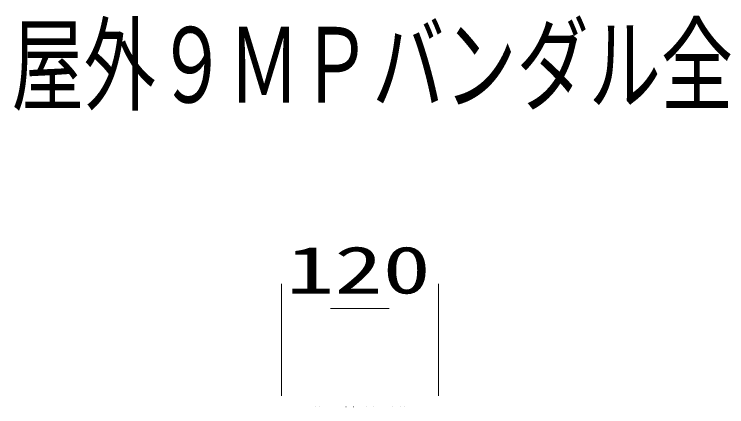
# Model space of a CAD drawing. Units: millimetres on the paper. Extents: x -62 to 64, y -59 to 59.
# Drawn here: x -35.36 to 0.93, y 39.31 to 59.28 of the extents above; entities that cross this region are included whole.
import ezdxf
from ezdxf.enums import TextEntityAlignment as Align

# ---------------------------------------------------------------- set-up
doc = ezdxf.new("R2010")
doc.units = ezdxf.units.MM
for name, color, linetype, lineweight in [('0-0_MOJI1', 7, 'Continuous', 9), ('0-2_GAIKEI', 4, 'Continuous', 9), ('0-3_SUNPO', 7, 'Continuous', 9)]:
    doc.layers.add(name, color=color, linetype=linetype, lineweight=lineweight)
doc.styles.add('ＭＳ ゴシック', font='')
doc.styles.get('ＭＳ ゴシック').set_extended_font_data('MS Gothic')

msp = doc.modelspace()

# ---------------------------------------------------------------- linework, layer by layer
at = {"layer": '0-2_GAIKEI'}
for centre, start, end in [((-18.088, 39.247), 89.0721, 90), ((-17.422, 39.247), 90, 90.9279)]:
    msp.add_arc(centre, 0.0667, start, end, dxfattribs=at)
for centre, major_axis, ratio, start_param, end_param in [((-20.031, 39.247), (0, -0.0667), 0.974996, 3.127384, 3.141593), ((-19.812, 39.247), (0, -0.0667), 0.88148, 3.127262, 3.141593), ((-18.461, 39.247), (0, -0.0667), 0.714143, 3.126154, 3.141593), ((-17.049, 39.247), (0, 0.0667), 0.714143, 6.283185, 6.298624), ((-16.088, 39.247), (0, 0.0667), 0.714143, 6.283185, 6.297938), ((-15.697, 39.247), (0, 0.0667), 0.88148, 6.283185, 6.297992), ((-15.479, 39.247), (0, -0.0667), 0.974996, 3.141593, 3.155802)]:
    msp.add_ellipse(centre, major_axis=major_axis, ratio=ratio, start_param=start_param, end_param=end_param, dxfattribs=at)
at = {"layer": '0-3_SUNPO'}
for p, q in [((-21.754, 39.869), (-21.754, 45.563)), ((-13.756, 39.869), (-13.756, 45.563)), ((-19.254, 44.313), (-16.256, 44.313))]:
    msp.add_line(p, q, dxfattribs=at)

# ---------------------------------------------------------------- texts
at = {"layer": '0-0_MOJI1', "style": 'ＭＳ ゴシック', "width": 0.7}
msp.add_text('屋外９ＭＰバンダル全方位ＡＩカメラ（天井吊下げ金具付）', height=3.848, dxfattribs=at).set_placement((-35.492, 53.628), align=Align.BOTTOM_LEFT)
at = {"layer": '0-3_SUNPO', "style": 'ＭＳ ゴシック', "width": 1.5}
msp.add_text('120', height=2.405, dxfattribs=at).set_placement((-21.505, 44.351), align=Align.BOTTOM_LEFT)

doc.saveas('drawing.dxf')
